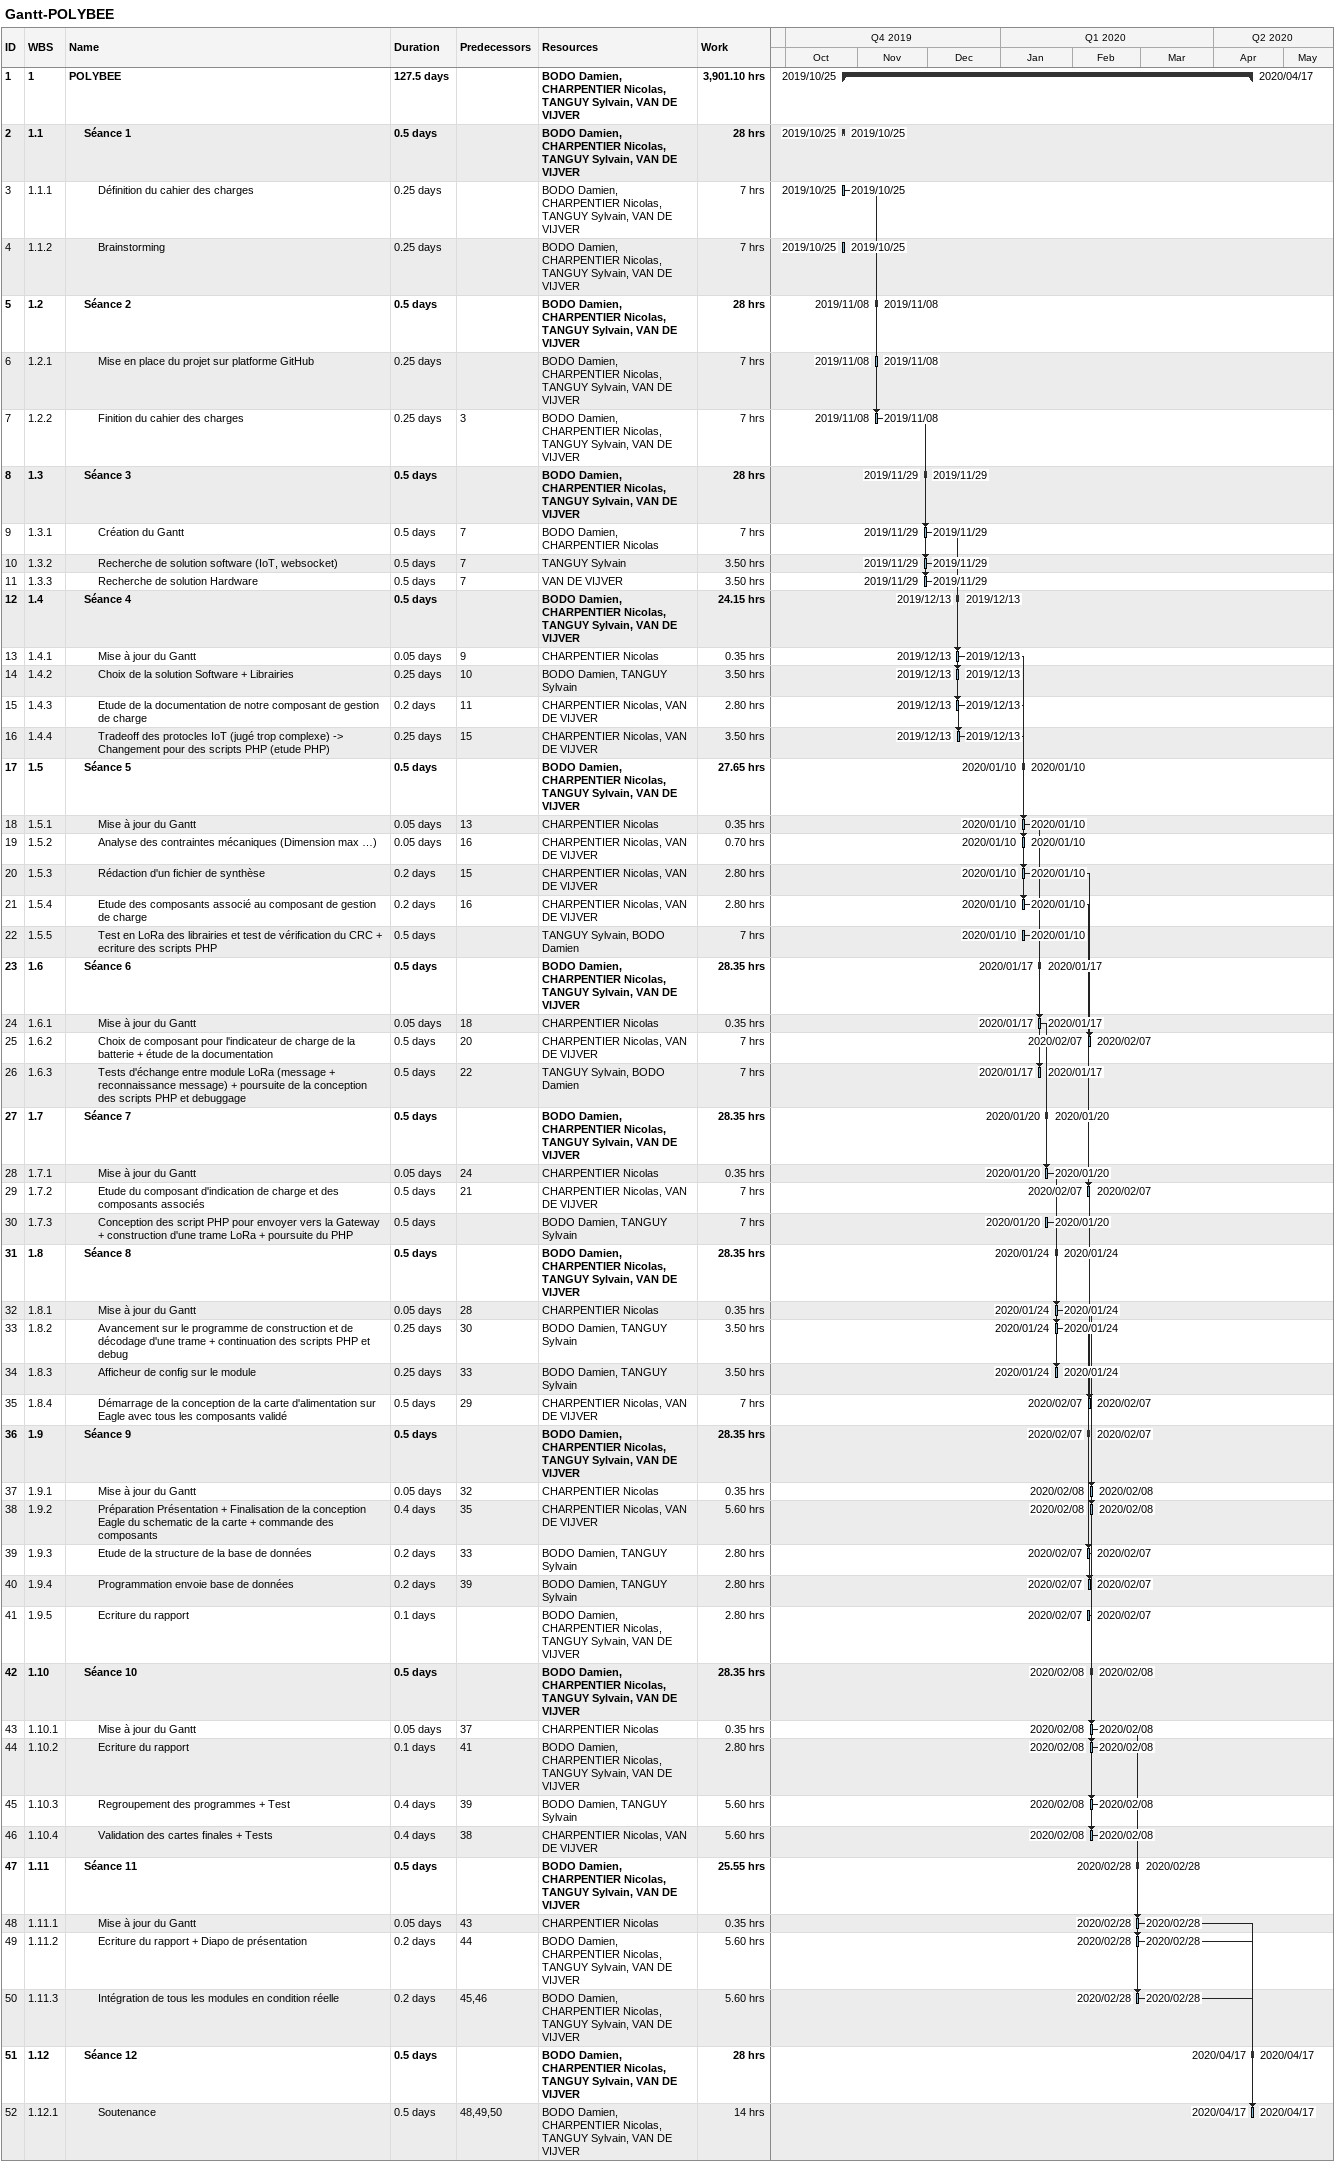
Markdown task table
Gantt-POLYBEE

| ID | WBS | Task | Duration | Start | Finish | Predecessors | Resources | Work (h) |
|---|---|---|---|---|---|---|---|---|
| 1 | 1 | **POLYBEE** | 127.5d | 2019-10-25 | 2020-04-17 |  | BODO Damien, CHARPENTIER Nicolas, TANGUY Sylvain, VAN DE VIJVER | 3901.10 |
| 2 | 1.1 | **Séance 1** | 0.5d | 2019-10-25 | 2019-10-25 |  | BODO Damien, CHARPENTIER Nicolas, TANGUY Sylvain, VAN DE VIJVER | 28 |
| 3 | 1.1.1 | Définition du cahier des charges | 0.25d | 2019-10-25 | 2019-10-25 |  | BODO Damien, CHARPENTIER Nicolas, TANGUY Sylvain, VAN DE VIJVER | 7 |
| 4 | 1.1.2 | Brainstorming | 0.25d | 2019-10-25 | 2019-10-25 |  | BODO Damien, CHARPENTIER Nicolas, TANGUY Sylvain, VAN DE VIJVER | 7 |
| 5 | 1.2 | **Séance 2** | 0.5d | 2019-11-08 | 2019-11-08 |  | BODO Damien, CHARPENTIER Nicolas, TANGUY Sylvain, VAN DE VIJVER | 28 |
| 6 | 1.2.1 | Mise en place du projet sur platforme GitHub | 0.25d | 2019-11-08 | 2019-11-08 |  | BODO Damien, CHARPENTIER Nicolas, TANGUY Sylvain, VAN DE VIJVER | 7 |
| 7 | 1.2.2 | Finition du cahier des charges | 0.25d | 2019-11-08 | 2019-11-08 | 3 | BODO Damien, CHARPENTIER Nicolas, TANGUY Sylvain, VAN DE VIJVER | 7 |
| 8 | 1.3 | **Séance 3** | 0.5d | 2019-11-29 | 2019-11-29 |  | BODO Damien, CHARPENTIER Nicolas, TANGUY Sylvain, VAN DE VIJVER | 28 |
| 9 | 1.3.1 | Création du Gantt | 0.5d | 2019-11-29 | 2019-11-29 | 7 | BODO Damien, CHARPENTIER Nicolas | 7 |
| 10 | 1.3.2 | Recherche de solution software (IoT, websocket) | 0.5d | 2019-11-29 | 2019-11-29 | 7 | TANGUY Sylvain | 3.50 |
| 11 | 1.3.3 | Recherche de solution Hardware | 0.5d | 2019-11-29 | 2019-11-29 | 7 | VAN DE VIJVER | 3.50 |
| 12 | 1.4 | **Séance 4** | 0.5d | 2019-12-13 | 2019-12-13 |  | BODO Damien, CHARPENTIER Nicolas, TANGUY Sylvain, VAN DE VIJVER | 24.15 |
| 13 | 1.4.1 | Mise à jour du Gantt | 0.05d | 2019-12-13 | 2019-12-13 | 9 | CHARPENTIER Nicolas | 0.35 |
| 14 | 1.4.2 | Choix de la solution Software + Librairies | 0.25d | 2019-12-13 | 2019-12-13 | 10 | BODO Damien, TANGUY Sylvain | 3.50 |
| 15 | 1.4.3 | Etude de la documentation de notre composant de gestion de charge | 0.2d | 2019-12-13 | 2019-12-13 | 11 | CHARPENTIER Nicolas, VAN DE VIJVER | 2.80 |
| 16 | 1.4.4 | Tradeoff des protocles IoT (jugé trop complexe) -> Changement pour des scripts PHP (etude PHP) | 0.25d | 2019-12-13 | 2019-12-13 | 15 | CHARPENTIER Nicolas, VAN DE VIJVER | 3.50 |
| 17 | 1.5 | **Séance 5** | 0.5d | 2020-01-10 | 2020-01-10 |  | BODO Damien, CHARPENTIER Nicolas, TANGUY Sylvain, VAN DE VIJVER | 27.65 |
| 18 | 1.5.1 | Mise à jour du Gantt | 0.05d | 2020-01-10 | 2020-01-10 | 13 | CHARPENTIER Nicolas | 0.35 |
| 19 | 1.5.2 | Analyse des contraintes mécaniques (Dimension max …) | 0.05d | 2020-01-10 | 2020-01-10 | 16 | CHARPENTIER Nicolas, VAN DE VIJVER | 0.70 |
| 20 | 1.5.3 | Rédaction d'un fichier de synthèse | 0.2d | 2020-01-10 | 2020-01-10 | 15 | CHARPENTIER Nicolas, VAN DE VIJVER | 2.80 |
| 21 | 1.5.4 | Etude des composants associé au composant de gestion de charge | 0.2d | 2020-01-10 | 2020-01-10 | 16 | CHARPENTIER Nicolas, VAN DE VIJVER | 2.80 |
| 22 | 1.5.5 | Test en LoRa des librairies et test de vérification du CRC + ecriture des scripts PHP | 0.5d | 2020-01-10 | 2020-01-10 |  | TANGUY Sylvain, BODO Damien | 7 |
| 23 | 1.6 | **Séance 6** | 0.5d | 2020-01-17 | 2020-01-17 |  | BODO Damien, CHARPENTIER Nicolas, TANGUY Sylvain, VAN DE VIJVER | 28.35 |
| 24 | 1.6.1 | Mise à jour du Gantt | 0.05d | 2020-01-17 | 2020-01-17 | 18 | CHARPENTIER Nicolas | 0.35 |
| 25 | 1.6.2 | Choix de composant pour l'indicateur de charge de la batterie + étude de la documentation | 0.5d | 2020-02-07 | 2020-02-07 | 20 | CHARPENTIER Nicolas, VAN DE VIJVER | 7 |
| 26 | 1.6.3 | Tests d'échange entre module LoRa (message + reconnaissance message) + poursuite de la conception des scripts PHP et debuggage | 0.5d | 2020-01-17 | 2020-01-17 | 22 | TANGUY Sylvain, BODO Damien | 7 |
| 27 | 1.7 | **Séance 7** | 0.5d | 2020-01-20 | 2020-01-20 |  | BODO Damien, CHARPENTIER Nicolas, TANGUY Sylvain, VAN DE VIJVER | 28.35 |
| 28 | 1.7.1 | Mise à jour du Gantt | 0.05d | 2020-01-20 | 2020-01-20 | 24 | CHARPENTIER Nicolas | 0.35 |
| 29 | 1.7.2 | Etude du composant d'indication de charge et des composants associés | 0.5d | 2020-02-07 | 2020-02-07 | 21 | CHARPENTIER Nicolas, VAN DE VIJVER | 7 |
| 30 | 1.7.3 | Conception des script PHP pour envoyer vers la Gateway + construction d'une trame LoRa + poursuite du PHP | 0.5d | 2020-01-20 | 2020-01-20 |  | BODO Damien, TANGUY Sylvain | 7 |
| 31 | 1.8 | **Séance 8** | 0.5d | 2020-01-24 | 2020-01-24 |  | BODO Damien, CHARPENTIER Nicolas, TANGUY Sylvain, VAN DE VIJVER | 28.35 |
| 32 | 1.8.1 | Mise à jour du Gantt | 0.05d | 2020-01-24 | 2020-01-24 | 28 | CHARPENTIER Nicolas | 0.35 |
| 33 | 1.8.2 | Avancement sur le programme de construction et de décodage d'une trame + continuation des scripts PHP et debug | 0.25d | 2020-01-24 | 2020-01-24 | 30 | BODO Damien, TANGUY Sylvain | 3.50 |
| 34 | 1.8.3 | Afficheur de config sur le module | 0.25d | 2020-01-24 | 2020-01-24 | 33 | BODO Damien, TANGUY Sylvain | 3.50 |
| 35 | 1.8.4 | Démarrage de la conception de la carte d'alimentation sur Eagle avec tous les composants validé | 0.5d | 2020-02-07 | 2020-02-07 | 29 | CHARPENTIER Nicolas, VAN DE VIJVER | 7 |
| 36 | 1.9 | **Séance 9** | 0.5d | 2020-02-07 | 2020-02-07 |  | BODO Damien, CHARPENTIER Nicolas, TANGUY Sylvain, VAN DE VIJVER | 28.35 |
| 37 | 1.9.1 | Mise à jour du Gantt | 0.05d | 2020-02-08 | 2020-02-08 | 32 | CHARPENTIER Nicolas | 0.35 |
| 38 | 1.9.2 | Préparation Présentation + Finalisation de la conception Eagle du schematic de la carte + commande des composants | 0.4d | 2020-02-08 | 2020-02-08 | 35 | CHARPENTIER Nicolas, VAN DE VIJVER | 5.60 |
| 39 | 1.9.3 | Etude de la structure de la base de données | 0.2d | 2020-02-07 | 2020-02-07 | 33 | BODO Damien, TANGUY Sylvain | 2.80 |
| 40 | 1.9.4 | Programmation envoie base de données | 0.2d | 2020-02-07 | 2020-02-07 | 39 | BODO Damien, TANGUY Sylvain | 2.80 |
| 41 | 1.9.5 | Ecriture du rapport | 0.1d | 2020-02-07 | 2020-02-07 |  | BODO Damien, CHARPENTIER Nicolas, TANGUY Sylvain, VAN DE VIJVER | 2.80 |
| 42 | 1.10 | **Séance 10** | 0.5d | 2020-02-08 | 2020-02-08 |  | BODO Damien, CHARPENTIER Nicolas, TANGUY Sylvain, VAN DE VIJVER | 28.35 |
| 43 | 1.10.1 | Mise à jour du Gantt | 0.05d | 2020-02-08 | 2020-02-08 | 37 | CHARPENTIER Nicolas | 0.35 |
| 44 | 1.10.2 | Ecriture du rapport | 0.1d | 2020-02-08 | 2020-02-08 | 41 | BODO Damien, CHARPENTIER Nicolas, TANGUY Sylvain, VAN DE VIJVER | 2.80 |
| 45 | 1.10.3 | Regroupement des programmes + Test | 0.4d | 2020-02-08 | 2020-02-08 | 39 | BODO Damien, TANGUY Sylvain | 5.60 |
| 46 | 1.10.4 | Validation des cartes finales + Tests | 0.4d | 2020-02-08 | 2020-02-08 | 38 | CHARPENTIER Nicolas, VAN DE VIJVER | 5.60 |
| 47 | 1.11 | **Séance 11** | 0.5d | 2020-02-28 | 2020-02-28 |  | BODO Damien, CHARPENTIER Nicolas, TANGUY Sylvain, VAN DE VIJVER | 25.55 |
| 48 | 1.11.1 | Mise à jour du Gantt | 0.05d | 2020-02-28 | 2020-02-28 | 43 | CHARPENTIER Nicolas | 0.35 |
| 49 | 1.11.2 | Ecriture du rapport + Diapo de présentation | 0.2d | 2020-02-28 | 2020-02-28 | 44 | BODO Damien, CHARPENTIER Nicolas, TANGUY Sylvain, VAN DE VIJVER | 5.60 |
| 50 | 1.11.3 | Intégration de tous les modules en condition réelle | 0.2d | 2020-02-28 | 2020-02-28 | 45, 46 | BODO Damien, CHARPENTIER Nicolas, TANGUY Sylvain, VAN DE VIJVER | 5.60 |
| 51 | 1.12 | **Séance 12** | 0.5d | 2020-04-17 | 2020-04-17 |  | BODO Damien, CHARPENTIER Nicolas, TANGUY Sylvain, VAN DE VIJVER | 28 |
| 52 | 1.12.1 | Soutenance | 0.5d | 2020-04-17 | 2020-04-17 | 48, 49, 50 | BODO Damien, CHARPENTIER Nicolas, TANGUY Sylvain, VAN DE VIJVER | 14 |
